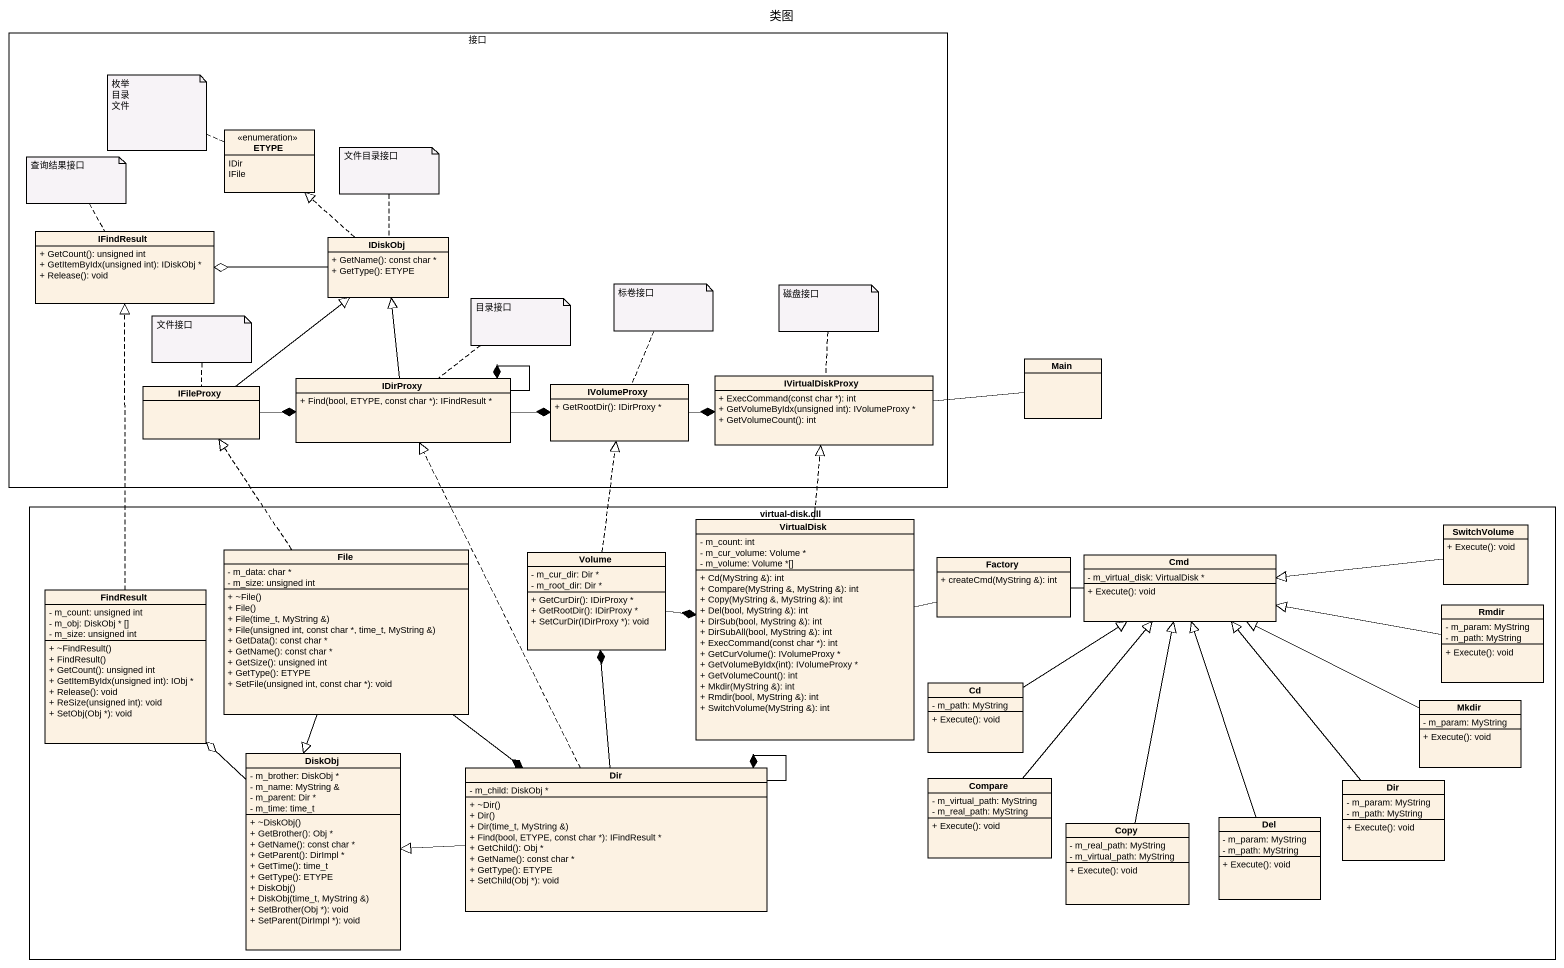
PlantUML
@startuml
title 类图
hide circle
hide empty members
skinparam classAttributeIconSize 0
rectangle 接口 {
  enum ETYPE {
    IDir
    IFile
  }
  class IFindResult {
    + GetCount(): unsigned int
    + GetItemByIdx(unsigned int): IDiskObj *
    + Release(): void
  }
  class IDiskObj {
    + GetName(): const char *
    + GetType(): ETYPE
  }
  class IDirProxy {
    + Find(bool, ETYPE, const char *): IFindResult *
  }
  class IVirtualDiskProxy {
    + ExecCommand(const char *): int
    + GetVolumeByIdx(unsigned int): IVolumeProxy *
    + GetVolumeCount(): int
  }
  class IFileProxy
  class IVolumeProxy {
    + GetRootDir(): IDirProxy *
  }
}
class Main
rectangle "virtual-disk.dll" as virtual_disk_dll {
  class VirtualDisk {
    - m_count: int
    - m_cur_volume: Volume *
    - m_volume: Volume *[]
    + Cd(MyString &): int
    + Compare(MyString &, MyString &): int
    + Copy(MyString &, MyString &): int
    + Del(bool, MyString &): int
    + DirSub(bool, MyString &): int
    + DirSubAll(bool, MyString &): int
    + ExecCommand(const char *): int
    + GetCurVolume(): IVolumeProxy *
    + GetVolumeByIdx(int): IVolumeProxy *
    + GetVolumeCount(): int
    + Mkdir(MyString &): int
    + Rmdir(bool, MyString &): int
    + SwitchVolume(MyString &): int
  }
  class SwitchVolume {
    + Execute(): void
  }
  class "File" as File_ {
    - m_data: char *
    - m_size: unsigned int
    + ~File()
    + File()
    + File(time_t, MyString &)
    + File(unsigned int, const char *, time_t, MyString &)
    + GetData(): const char *
    + GetName(): const char *
    + GetSize(): unsigned int
    + GetType(): ETYPE
    + SetFile(unsigned int, const char *): void
  }
  class Volume {
    - m_cur_dir: Dir *
    - m_root_dir: Dir *
    + GetCurDir(): IDirProxy *
    + GetRootDir(): IDirProxy *
    + SetCurDir(IDirProxy *): void
  }
  class Factory {
    + createCmd(MyString &): int
  }
  class Cmd {
    - m_virtual_disk: VirtualDisk *
    + Execute(): void
  }
  class FindResult {
    - m_count: unsigned int
    - m_obj: DiskObj * []
    - m_size: unsigned int
    + ~FindResult()
    + FindResult()
    + GetCount(): unsigned int
    + GetItemByIdx(unsigned int): IObj *
    + Release(): void
    + ReSize(unsigned int): void
    + SetObj(Obj *): void
  }
  class Rmdir {
    - m_param: MyString
    - m_path: MyString
    + Execute(): void
  }
  class Cd {
    - m_path: MyString
    + Execute(): void
  }
  class Mkdir {
    - m_param: MyString
    + Execute(): void
  }
  class DiskObj {
    - m_brother: DiskObj *
    - m_name: MyString &
    - m_parent: Dir *
    - m_time: time_t
    + ~DiskObj()
    + GetBrother(): Obj *
    + GetName(): const char *
    + GetParent(): DirImpl *
    + GetTime(): time_t
    + GetType(): ETYPE
    + DiskObj()
    + DiskObj(time_t, MyString &)
    + SetBrother(Obj *): void
    + SetParent(DirImpl *): void
  }
  class Dir {
    - m_child: DiskObj *
    + ~Dir()
    + Dir()
    + Dir(time_t, MyString &)
    + Find(bool, ETYPE, const char *): IFindResult *
    + GetChild(): Obj *
    + GetName(): const char *
    + GetType(): ETYPE
    + SetChild(Obj *): void
  }
  class Compare {
    - m_virtual_path: MyString
    - m_real_path: MyString
    + Execute(): void
  }
  class "Dir" as Dir_2 {
    - m_param: MyString
    - m_path: MyString
    + Execute(): void
  }
  class Copy {
    - m_real_path: MyString
    - m_virtual_path: MyString
    + Execute(): void
  }
  class Del {
    - m_param: MyString
    - m_path: MyString
    + Execute(): void
  }
}
IDiskObj .up.|> ETYPE
IDiskObj -left-o IFindResult
IDirProxy -up-|> IDiskObj
IDirProxy --* IDirProxy
IDirProxy -right-* IVolumeProxy
IVirtualDiskProxy -right- Main
IFileProxy -up-|> IDiskObj
IFileProxy -right-* IDirProxy
IVolumeProxy -right-* IVirtualDiskProxy
VirtualDisk .up.|> IVirtualDiskProxy
VirtualDisk -right- Factory
SwitchVolume -left-|> Cmd
File_ .up.|> IFileProxy
File_ --|> DiskObj
File_ --* Dir
Volume .up.|> IVolumeProxy
Volume -right-* VirtualDisk
Factory -right- Cmd
FindResult .up.|> IFindResult
Rmdir -left-|> Cmd
Cd -up-|> Cmd
Mkdir -left-|> Cmd
DiskObj -up-o FindResult
Dir .up.|> IDirProxy
Dir -up-* Volume
Dir -left-|> DiskObj
Dir --* Dir
Compare -up-|> Cmd
Dir_2 -up-|> Cmd
Copy -up-|> Cmd
Del -up-|> Cmd
note left of ETYPE
  枚举
  目录
  文件
end note
note top of IFindResult : 查询结果接口
note top of IDiskObj : 文件目录接口
note top of IDirProxy : 目录接口
note top of IVolumeProxy : 标卷接口
note top of IVirtualDiskProxy : 磁盘接口
note top of IFileProxy : 文件接口
@enduml
